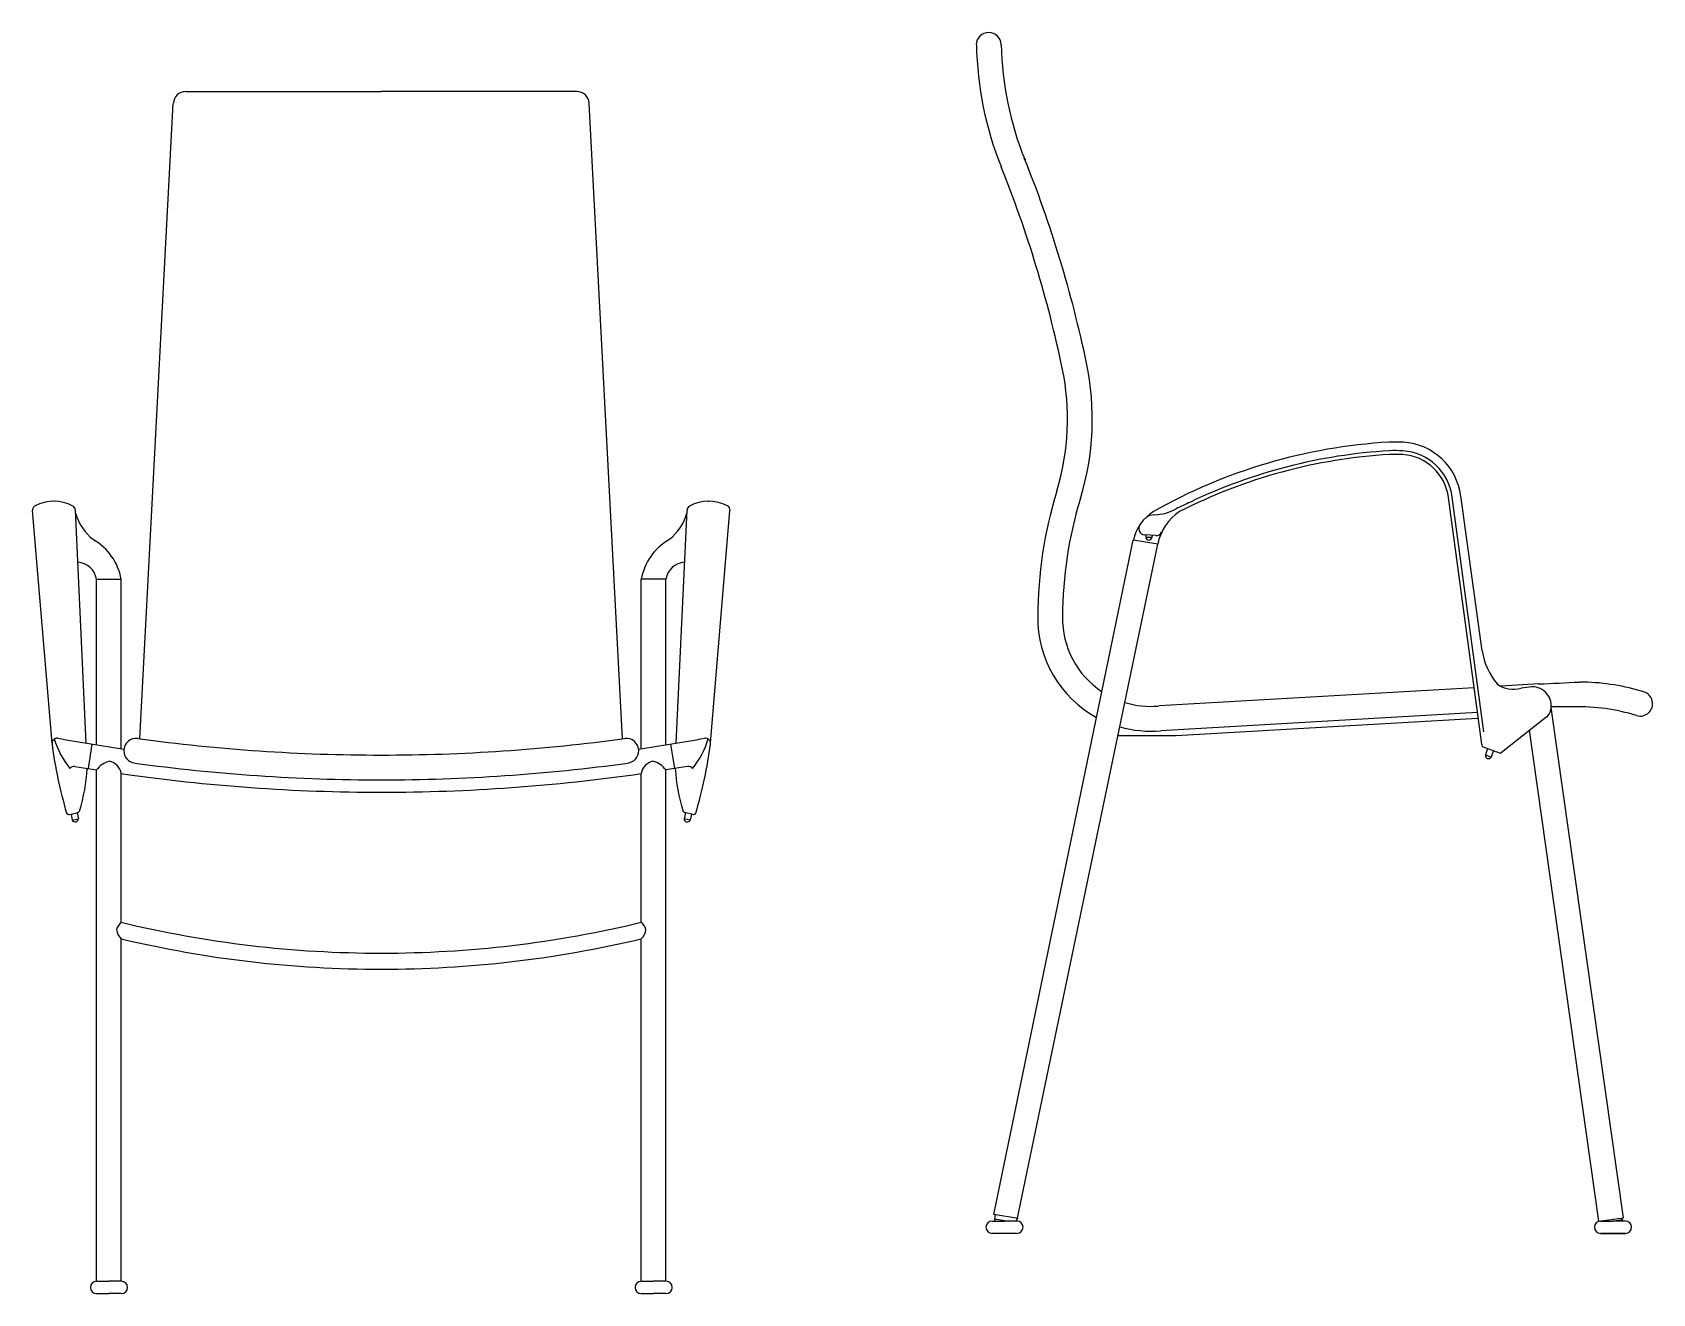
# Model space of a CAD drawing. Header units: millimetres. Extents: x 421 to 3085, y -1408 to 277.
# Drawn here: x 1674.1 to 1805, y -1023.8 to -922 of the extents above; entities that cross this region are included whole.
import ezdxf

# ---------------------------------------------------------------- set-up
doc = ezdxf.new("R2010")
doc.units = ezdxf.units.MM

msp = doc.modelspace()

# ---------------------------------------------------------------- linework, layer by layer
at = {"color": 18, "true_color": 0x000000}
for p, q in [((1682.75, -979.03), (1685.45, -927.71)), ((1686.45, -926.76), (1702.25, -926.76)), ((1718.05, -926.76), (1702.25, -926.76)), ((1721.75, -979.03), (1719.05, -927.71)), ((1675.65, -979.39), (1674.07, -960.6)), ((1675.82, -959.85), (1675.76, -959.85)), ((1678.42, -979.39), (1677.54, -960.57)), ((1726.07, -979.39), (1726.95, -960.57)), ((1728.67, -959.85), (1728.74, -959.85)), ((1728.85, -979.39), (1730.42, -960.6)), ((1791.15, -979.47), (1788.47, -959.55)), ((1791.32, -978.48), (1788.77, -959.51)), ((1791.19, -971.93), (1789.46, -959.42)), ((1751.73, -1017.46), (1763, -962.99)), ((1753.6, -1017.99), (1764.98, -963.31)), ((1764.98, -963.31), (1763, -962.99)), ((1764.82, -962.61), (1763.9, -962.57)), ((1764.02, -962.58), (1764.01, -962.75)), ((1764.51, -962.79), (1764.01, -962.79)), ((1764.52, -962.6), (1764.51, -962.77)), ((1679.25, -979.53), (1679.25, -966.13)), ((1679.25, -966.13), (1681.25, -966.13)), ((1681.25, -979.83), (1681.25, -966.13)), ((1725.25, -966.13), (1723.25, -966.13)), ((1723.25, -979.83), (1723.25, -966.13)), ((1725.25, -979.53), (1725.25, -966.13)), ((1790.54, -974.91), (1765.1, -976.38)), ((1795.76, -974.61), (1792.68, -974.78)), ((1795.19, -974.84), (1794.34, -974.96)), ((1799.4, -974.46), (1799.04, -974.46)), ((1790.81, -976.9), (1765.22, -978.38)), ((1790.83, -977.4), (1766.46, -978.81)), ((1796.33, -977.31), (1792.72, -980.16)), ((1802.59, -1017.73), (1796.76, -976.52)), ((1798.57, -976.45), (1796.77, -976.45)), ((1766.46, -978.81), (1761.75, -978.81)), ((1800.61, -1018.01), (1795.02, -978.34)), ((1678.87, -979.47), (1678.56, -981.44)), ((1725.62, -979.47), (1725.94, -981.44)), ((1791.19, -979.65), (1792.66, -980.2)), ((1791.62, -979.81), (1791.44, -980.36)), ((1792.09, -979.98), (1791.91, -980.52)), ((1677.49, -981.27), (1679.25, -981.55)), ((1679.25, -1022.85), (1679.25, -981.55)), ((1727, -981.27), (1725.25, -981.55)), ((1725.25, -1022.85), (1725.25, -981.55)), ((1791.91, -980.52), (1791.44, -980.36)), ((1681.25, -993.86), (1681.25, -981.85)), ((1723.25, -993.86), (1723.25, -981.85)), ((1677.05, -985.15), (1677.65, -985.02)), ((1677.19, -985.12), (1677.29, -985.61)), ((1677.29, -985.61), (1677.78, -985.5)), ((1677.67, -985.01), (1677.78, -985.5)), ((1726.82, -985.01), (1726.71, -985.5)), ((1727.2, -985.61), (1726.71, -985.5)), ((1727.44, -985.15), (1726.84, -985.02)), ((1727.31, -985.12), (1727.2, -985.61)), ((1681.25, -1022.85), (1681.25, -995.2)), ((1723.25, -1022.85), (1723.25, -995.2)), ((1751.6, -1017.99), (1752.6, -1017.99)), ((1753.7, -1017.79), (1751.73, -1017.46)), ((1751.83, -1017.48), (1751.78, -1017.8)), ((1751.78, -1017.8), (1752.93, -1017.99)), ((1751.78, -1017.8), (1751.83, -1017.99)), ((1753.6, -1017.99), (1752.6, -1017.99)), ((1753.6, -1017.77), (1753.57, -1017.98)), ((1800.61, -1018.01), (1802.59, -1017.73)), ((1800.75, -1017.99), (1801.75, -1017.99)), ((1802.75, -1017.99), (1801.75, -1017.99)), ((1802.51, -1017.9), (1801.86, -1017.99)), ((1802.51, -1017.9), (1802.46, -1017.99)), ((1802.51, -1017.9), (1802.49, -1017.74)), ((1753.61, -1018.99), (1751.58, -1018.99)), ((1753.87, -1018.98), (1753.87, -1018.98)), ((1802.75, -1018.99), (1800.75, -1018.99)), ((1800.75, -1018.99), (1802.76, -1018.99)), ((1802.76, -1018.99), (1802.76, -1018.99)), ((1679.25, -1022.85), (1680.25, -1022.85)), ((1681.25, -1022.85), (1680.25, -1022.85)), ((1723.25, -1022.85), (1724.25, -1022.85)), ((1725.25, -1022.85), (1724.25, -1022.85)), ((1679.25, -1023.85), (1680.25, -1023.85)), ((1681.25, -1023.85), (1680.25, -1023.85)), ((1723.25, -1023.85), (1724.25, -1023.85)), ((1725.25, -1023.85), (1724.25, -1023.85))]:
    msp.add_line(p, q, dxfattribs=at)
for centre, radius, start, end in [((1751.32, -922.98), 1, 0, 180), ((1778.38, -922.41), 28.06, 181.1558, 201.8805), ((1778.49, -922.41), 26.17, 181.1726, 202.1671), ((1686.45, -927.76), 1, 90, 176.9833), ((1718.05, -927.76), 1, 3.0167, 90), ((1662.88, -968.9), 96.44, 11.8506, 21.9356), ((1662.88, -968.9), 98.44, 11.8506, 21.9356), ((1737.69, -953.2), 22, 343.0063, 11.8506), ((1737.69, -953.2), 20, 343.0063, 11.8506), ((1786.21, -998.83), 43.83, 93.3502, 119.4895), ((1784.08, -988.64), 33.57, 88.715, 90.7414), ((1784.5, -960.07), 5, 7.3863, 86.2271), ((1784.5, -960.07), 5, 7.3863, 86.2271), ((1786.21, -998.83), 42.83, 93.3502, 117.0283), ((1786.21, -998.83), 43.13, 93.3502, 115.5369), ((1784.18, -966.86), 11.1, 86.882, 92.5649), ((1784.19, -965.31), 9.25, 86.428, 93.0143), ((1784.5, -960.07), 4, 7.3863, 86.2271), ((1784.5, -960.07), 4, 7.3863, 86.2271), ((1784.5, -960.07), 4.3, 7.3863, 86.2271), ((1790.47, -969.33), 35.19, 163.0063, 179.7384), ((1674.47, -960.57), 0.4, 117.2751, 184.8033), ((1675.79, -963.14), 3.29, 62.0399, 117.2751), ((1677.14, -960.59), 0.4, 2.6724, 62.0399), ((1727.35, -960.59), 0.4, 117.9601, 177.3276), ((1728.7, -963.14), 3.29, 62.7249, 117.9601), ((1730.03, -960.57), 0.4, 355.1967, 62.7249), ((1790.47, -969.33), 33.19, 163.0063, 179.7384), ((1766.51, -963.73), 3.58, 121.5877, 168.0563), ((1764.57, -957.1), 3.85, 272.3589, 299.3425), ((1769, -964.1), 4.1, 123.3762, 168.8781), ((1780.08, -987.87), 30.61, 114.0284, 116.4248), ((1681.52, -959.68), 4.13, 196.0503, 232.3659), ((1722.97, -959.68), 4.13, 307.6341, 343.9497), ((1763.97, -962.04), 0.534, 141.4079, 263.3509), ((1764.7, -962.16), 1.21, 88.6738, 125.68), ((1676.65, -966.99), 4.67, 10.5282, 59.8007), ((1727.84, -966.99), 4.67, 120.1993, 169.4718), ((1764.26, -962.73), 0.256, 192.8865, 347.5257), ((1764.9, -962.2), 0.417, 258.0333, 337.7457), ((1677.66, -966.38), 1.6, 8.7315, 87.2042), ((1726.83, -966.38), 1.6, 92.7958, 171.2685), ((1764.41, -969.29), 9.13, 179.2714, 241.401), ((1764.41, -969.29), 7.13, 179.2714, 236.4431), ((1796.63, -971.09), 5.51, 188.7895, 219.6741), ((1793.73, -972.75), 2.29, 234.1401, 285.4213), ((1795.24, -976.37), 1.53, 347.3281, 91.7509), ((1751.8, 16.94), 992.52, 272.53827, 272.72763), ((1798.94, -992.57), 18.12, 72.9783, 88.5456), ((1764.41, -969.29), 7.13, 252.9043, 275.0885), ((1803.95, -976.2), 1, 252.9783, 72.9783), ((1795.76, -976.49), 1, 305.1259, 347.3281), ((1798.94, -992.57), 16.12, 92.2429, 92.3036), ((1798.94, -992.57), 16.12, 72.9783, 91.3695), ((1676.05, -979.39), 0.4, 79.6879, 190.5932), ((1702.25, -835.39), 145.96, 259.6879, 261.8119), ((1682.45, -980), 1, 82.2038, 180), ((1702.25, -835.39), 144.96, 262.2038, 270), ((1702.25, -835.39), 144.96, 270, 277.7962), ((1722.05, -980), 1, 0, 97.7962), ((1702.25, -835.39), 145.96, 278.1881, 280.3121), ((1728.45, -979.39), 0.4, 349.4068, 100.3121), ((1764.41, -969.29), 9.13, 254.0764, 275.0885), ((1712.57, -974.59), 37.24, 187.5111, 196.2835), ((1682.52, -977.02), 6.99, 196.8197, 219.1173), ((1682.45, -980), 1, 180, 262.2038), ((1722.05, -980), 1, 277.7962, 0), ((1721.97, -977.02), 6.99, 320.8827, 343.1803), ((1691.92, -974.59), 37.24, 343.7165, 352.4889), ((1792.14, -979.34), 1, 187.6671, 198.1485), ((1792.14, -979.34), 1, 301.0838, 305.1259), ((1677.43, -981.66), 0.4, 80.9028, 144.8471), ((1664.11, -980.61), 14.41, 342.7692, 356.755), ((1680.73, -982.61), 1.82, 103.8616, 144.3815), ((1680.02, -982.05), 1.24, 9.5181, 77.3951), ((1702.25, -835.39), 146.96, 262.2038, 270), ((1702.25, -835.39), 146.96, 270, 277.7962), ((1724.47, -982.05), 1.24, 102.6049, 170.4819), ((1723.76, -982.61), 1.82, 35.6185, 76.1384), ((1740.39, -980.61), 14.41, 183.245, 197.2308), ((1727.07, -981.66), 0.4, 35.1529, 99.0972), ((1791.7, -980.38), 0.256, 174.4671, 329.1063), ((1702.25, -835.39), 147.96, 261.8406, 270), ((1702.25, -835.39), 147.96, 270, 278.1594), ((1677.01, -984.95), 0.2, 202.82, 282.5253), ((1677.52, -985.5), 0.256, 205.2057, 359.8449), ((1677.57, -984.63), 0.4, 282.5253, 319.9424), ((1726.93, -984.63), 0.4, 220.0576, 257.4747), ((1726.97, -985.5), 0.256, 180.1551, 334.7943), ((1727.48, -984.95), 0.2, 257.4747, 337.18), ((1681.87, -994.69), 1.03, 126.7837, 166.39), ((1681.95, -994.36), 1.09, 184.4231, 229.8988), ((1702.25, -906.57), 89.78, 256.4726, 270), ((1702.25, -906.57), 89.78, 270, 283.5274), ((1722.63, -994.69), 1.03, 13.61, 53.2163), ((1722.54, -994.36), 1.09, 310.1012, 355.5769), ((1702.25, -906.57), 91.08, 256.6693, 270), ((1702.25, -906.57), 91.08, 270, 283.3307), ((1751.6, -1018.49), 0.5, 90, 270), ((1753.6, -1018.49), 0.5, 270, 90), ((1800.75, -1018.49), 0.5, 90, 270), ((1802.75, -1018.49), 0.5, 270, 90), ((1679.25, -1023.35), 0.5, 90, 270), ((1681.25, -1023.35), 0.5, 270, 90), ((1723.25, -1023.35), 0.5, 90, 270), ((1725.25, -1023.35), 0.5, 270, 90)]:
    msp.add_arc(centre, radius, start, end, dxfattribs=at)

doc.saveas('drawing.dxf')
